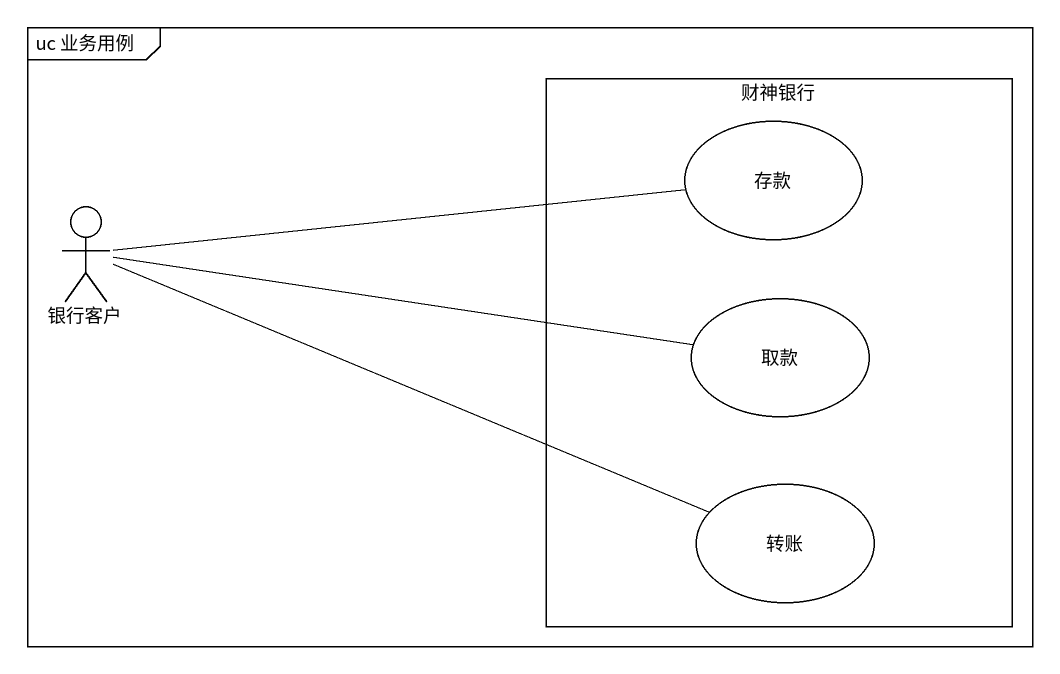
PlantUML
@startuml
mainframe uc 业务用例
rectangle 财神银行 {
  usecase 存款 #FFFFFF
  usecase 取款 #FFFFFF
  usecase 转账 #FFFFFF
}
actor 银行客户
银行客户 -right- 存款
银行客户 -right- 取款
银行客户 -right- 转账
@enduml
